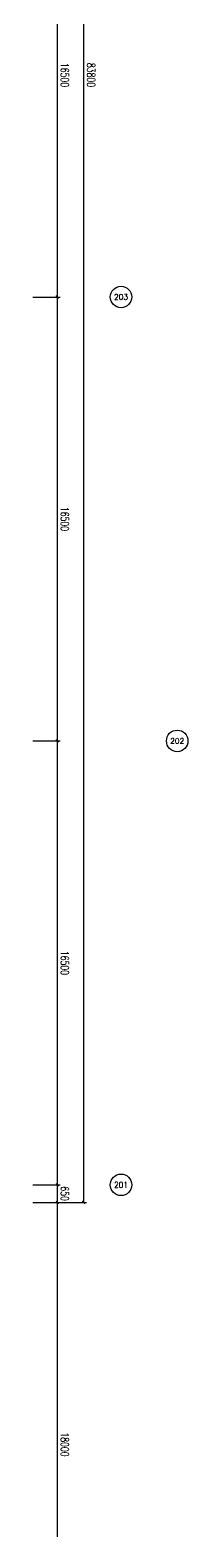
# Model space of a CAD drawing. Extents: x -474411 to 577939, y 0 to 1014176.
# Drawn here: x -125060 to -119185, y 627206 to 682993 of the extents above; entities that cross this region are included whole.
import ezdxf
from ezdxf.enums import TextEntityAlignment as Align

# ---------------------------------------------------------------- set-up
doc = ezdxf.new("R2010")
doc.units = 0
doc.header["$LTSCALE"] = 1000
doc.header["$MEASUREMENT"] = 0
doc.layers.get('Defpoints').update_dxf_attribs({"color": 210})
doc.layers.add('A-AXIS-D', color=1, linetype='Continuous')
doc.layers.add('PUB_TEXT', color=7, linetype='Continuous')
doc.styles.add('_TCH_AXIS', font='COMPLEX', dxfattribs={"bigfont": 'GBCBIG'})
doc.styles.add('_TCH_DIM_T3', font='SIMPLEX', dxfattribs={"width": 0.705882, "bigfont": 'GBCBIG'})
doc.styles.add('A-DIM_T3', font='SIMPLEX', dxfattribs={"width": 0.705882, "bigfont": 'GBCBIG'})
doc.dimstyles.new('_TCH_ARCH&&100', dxfattribs={"dimtxt": 297.5, "dimasz": 100, "dimexe": 100, "dimexo": 100, "dimgap": 126.25, "dimtad": 1, "dimdec": 0, "dimzin": 0, "dimdsep": 46, "dimtxsty": '_TCH_DIM_T3', "dimblk": 'ARCHTICK', "dimcen": 0.09, "dimclrt": 7, "dimazin": 2, "dimtfac": 1, "dimtdec": 0, "dimtix": 1, "dimtmove": 2, "dimatfit": 3, "dimfxl": 0, "dimtolj": 1, "dimtzin": 0, "dimarcsym": 0})
doc.dimstyles.new('A-DIM&&100', dxfattribs={"dimtxt": 297.5, "dimasz": 100, "dimexe": 100, "dimexo": 100, "dimgap": 126.25, "dimtad": 1, "dimdec": 0, "dimzin": 0, "dimdsep": 46, "dimtxsty": 'A-DIM_T3', "dimblk": 'ARCHTICK', "dimcen": 0.09, "dimclrt": 7, "dimazin": 2, "dimtfac": 1, "dimtdec": 0, "dimtix": 1, "dimtmove": 2, "dimatfit": 3, "dimfxl": 0, "dimtolj": 1, "dimtzin": 0, "dimarcsym": 0})

# ---------------------------------------------------------------- blocks, each defined once
blk = doc.blocks.new('_ArchTick')
at = {"color": 0, "linetype": 'ByBlock', "const_width": 0.4}
blk.add_lwpolyline([(-0.5, -0.5), (0.5, 0.5)], dxfattribs=at)
blk = doc.blocks.new('*D547')
at = {"layer": 'A-AXIS-D', "color": 0, "lineweight": -2}
for p, q in [((-124960, 689570), (-123944, 689570)), ((-124044, 689570), (-124044, 673070)), ((-124960, 673070), (-123944, 673070))]:
    blk.add_line(p, q, dxfattribs=at)
at = {"layer": 'Defpoints', "color": 0}
for p in [(-125060, 689570), (-125060, 673070), (-124044, 673070)]:
    blk.add_point(p, dxfattribs=at)
at = {"layer": 'A-AXIS-D', "color": 0, "lineweight": -2, "xscale": 100, "yscale": 100, "zscale": 100}
for p, rotation in [((-124044, 689570), 90), ((-124044, 673070), 270)]:
    blk.add_blockref('_ArchTick', p, dxfattribs=dict(at, rotation=rotation))
at = {"layer": 'A-AXIS-D', "color": 7, "insert": (-123769, 681320), "char_height": 297.5, "attachment_point": 5, "rotation": 270, "style": 'A-DIM_T3'}
blk.add_mtext('\\A1;16500', dxfattribs=at)
blk = doc.blocks.new('*D548')
at = {"layer": 'A-AXIS-D', "color": 0, "lineweight": -2}
for p, q in [((-124960, 673070), (-123944, 673070)), ((-124044, 673070), (-124044, 656570)), ((-124960, 656570), (-123944, 656570))]:
    blk.add_line(p, q, dxfattribs=at)
at = {"layer": 'Defpoints', "color": 0}
for p in [(-125060, 673070), (-125060, 656570), (-124044, 656570)]:
    blk.add_point(p, dxfattribs=at)
at = {"layer": 'A-AXIS-D', "color": 0, "lineweight": -2, "xscale": 100, "yscale": 100, "zscale": 100}
for p, rotation in [((-124044, 673070), 90), ((-124044, 656570), 270)]:
    blk.add_blockref('_ArchTick', p, dxfattribs=dict(at, rotation=rotation))
at = {"layer": 'A-AXIS-D', "color": 7, "insert": (-123769, 664820), "char_height": 297.5, "attachment_point": 5, "rotation": 270, "style": 'A-DIM_T3'}
blk.add_mtext('\\A1;16500', dxfattribs=at)
blk = doc.blocks.new('*D549')
at = {"layer": 'A-AXIS-D', "color": 0, "lineweight": -2}
for p, q in [((-124960, 656570), (-123944, 656570)), ((-124044, 656570), (-124044, 640070)), ((-124960, 640070), (-123944, 640070))]:
    blk.add_line(p, q, dxfattribs=at)
at = {"layer": 'Defpoints', "color": 0}
for p in [(-125060, 656570), (-125060, 640070), (-124044, 640070)]:
    blk.add_point(p, dxfattribs=at)
at = {"layer": 'A-AXIS-D', "color": 0, "lineweight": -2, "xscale": 100, "yscale": 100, "zscale": 100}
for p, rotation in [((-124044, 656570), 90), ((-124044, 640070), 270)]:
    blk.add_blockref('_ArchTick', p, dxfattribs=dict(at, rotation=rotation))
at = {"layer": 'A-AXIS-D', "color": 7, "insert": (-123769, 648320), "char_height": 297.5, "attachment_point": 5, "rotation": 270, "style": 'A-DIM_T3'}
blk.add_mtext('\\A1;16500', dxfattribs=at)
blk = doc.blocks.new('*D550')
at = {"layer": 'A-AXIS-D', "color": 0, "lineweight": -2}
for p, q in [((-124960, 640070), (-123944, 640070)), ((-124044, 640070), (-124044, 639420)), ((-124960, 639420), (-123944, 639420))]:
    blk.add_line(p, q, dxfattribs=at)
at = {"layer": 'Defpoints', "color": 0}
for p in [(-125060, 640070), (-125060, 639420), (-124044, 639420)]:
    blk.add_point(p, dxfattribs=at)
at = {"layer": 'A-AXIS-D', "color": 0, "lineweight": -2, "xscale": 100, "yscale": 100, "zscale": 100}
for p, rotation in [((-124044, 640070), 90), ((-124044, 639420), 270)]:
    blk.add_blockref('_ArchTick', p, dxfattribs=dict(at, rotation=rotation))
at = {"layer": 'A-AXIS-D', "color": 7, "insert": (-123769, 639745), "char_height": 297.5, "attachment_point": 5, "rotation": 270, "style": 'A-DIM_T3'}
blk.add_mtext('\\A1;650', dxfattribs=at)
blk = doc.blocks.new('*D551')
at = {"layer": 'A-AXIS-D', "color": 0, "lineweight": -2}
for p, q in [((-124960, 639420), (-123944, 639420)), ((-124044, 639420), (-124044, 621420)), ((-124960, 621420), (-123944, 621420))]:
    blk.add_line(p, q, dxfattribs=at)
at = {"layer": 'Defpoints', "color": 0}
for p in [(-125060, 639420), (-125060, 621420), (-124044, 621420)]:
    blk.add_point(p, dxfattribs=at)
at = {"layer": 'A-AXIS-D', "color": 0, "lineweight": -2, "xscale": 100, "yscale": 100, "zscale": 100}
for p, rotation in [((-124044, 639420), 90), ((-124044, 621420), 270)]:
    blk.add_blockref('_ArchTick', p, dxfattribs=dict(at, rotation=rotation))
at = {"layer": 'A-AXIS-D', "color": 7, "insert": (-123769, 630420), "char_height": 297.5, "attachment_point": 5, "rotation": 270, "style": 'A-DIM_T3'}
blk.add_mtext('\\A1;18000', dxfattribs=at)
blk = doc.blocks.new('*D690')
at = {"layer": 'A-AXIS-D', "color": 0, "lineweight": -2}
for p, q in [((-124860, 723220), (-122965, 723220)), ((-123065, 723220), (-123065, 639420)), ((-124860, 639420), (-122965, 639420))]:
    blk.add_line(p, q, dxfattribs=at)
at = {"layer": 'Defpoints', "color": 0}
for p in [(-124960, 723220), (-124960, 639420), (-123065, 639420)]:
    blk.add_point(p, dxfattribs=at)
at = {"layer": 'A-AXIS-D', "color": 0, "lineweight": -2, "xscale": 100, "yscale": 100, "zscale": 100}
for p, rotation in [((-123065, 723220), 90), ((-123065, 639420), 270)]:
    blk.add_blockref('_ArchTick', p, dxfattribs=dict(at, rotation=rotation))
at = {"layer": 'A-AXIS-D', "color": 7, "insert": (-122790, 681320), "char_height": 297.5, "attachment_point": 5, "rotation": 270, "style": '_TCH_DIM_T3'}
blk.add_mtext('\\A1;83800', dxfattribs=at)

msp = doc.modelspace()

# ---------------------------------------------------------------- linework, layer by layer
at = {"layer": 'A-AXIS-D', "color": 8}
for centre in [(-121674.9, 673071.1), (-119584.9, 656571.1), (-121674.9, 640071.1)]:
    msp.add_circle(centre, 400, dxfattribs=at)

# ---------------------------------------------------------------- texts
at = {"layer": 'PUB_TEXT', "color": 8, "style": '_TCH_AXIS'}
for s, height, p, p2 in [('203', 202.97, (-121935.9, 672969.6), (-121413.9, 672969.6)), ('202', 202.97, (-119845.9, 656469.6), (-119323.9, 656469.6)), ('201', 220.59, (-121932.3, 639960.8), (-121417.5, 639960.8))]:
    msp.add_text(s, height=height, dxfattribs=at).set_placement(p, p2, align=Align.FIT)

# ---------------------------------------------------------------- dimensions: what is measured, and where the dimension line sits
at = {"layer": 'A-AXIS-D', "color": 8}
for base, p1, p2, dimstyle, picture, middle in [((-123064.5, 639420), (-124960, 723220), (-124960, 639420), '_TCH_ARCH&&100', '*D690', (-122789.5, 681320)), ((-124044.2, 673070), (-125060, 689570), (-125060, 673070), 'A-DIM&&100', '*D547', (-123769.2, 681320)), ((-124044.2, 656570), (-125060, 673070), (-125060, 656570), 'A-DIM&&100', '*D548', (-123769.2, 664820)), ((-124044.2, 640070), (-125060, 656570), (-125060, 640070), 'A-DIM&&100', '*D549', (-123769.2, 648320)), ((-124044.2, 639420), (-125060, 640070), (-125060, 639420), 'A-DIM&&100', '*D550', (-123769.2, 639745)), ((-124044.2, 621420), (-125060, 639420), (-125060, 621420), 'A-DIM&&100', '*D551', (-123769.2, 630420))]:
    dim = msp.add_linear_dim(base=base, p1=p1, p2=p2, angle=270, dimstyle=dimstyle, override={"dimgap": 0}, dxfattribs=at)
    dim.commit()
    dim.dimension.update_dxf_attribs({"geometry": picture, "text_midpoint": middle, "dimtype": 161, "text_rotation": 270})

doc.saveas('drawing.dxf')
